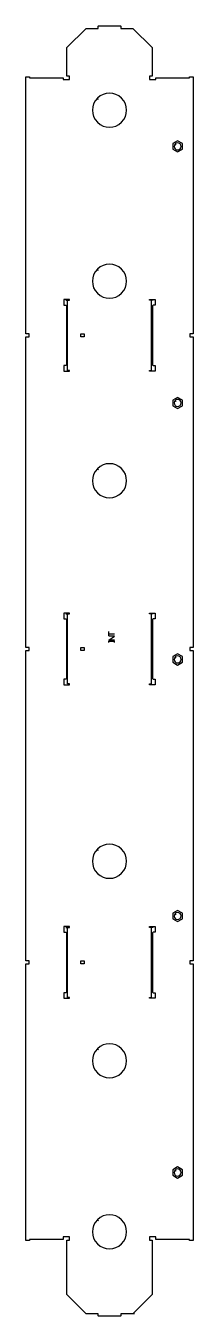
# Model space of a CAD drawing. Extents: x 1191 to 1483, y 15 to 2279.
import ezdxf

# ---------------------------------------------------------------- set-up
doc = ezdxf.new("R2010")
doc.units = 0

msp = doc.modelspace()

# ---------------------------------------------------------------- linework, layer by layer
for p, q in [((1262.58, 2240.52), (1296.11, 2273.55)), ((1296.11, 2273.55), (1317.58, 2273.55)), ((1317.58, 2273.55), (1317.58, 2278)), ((1318.13, 2278.55), (1356.13, 2278.55)), ((1356.68, 2278), (1356.68, 2273.55)), ((1356.68, 2273.55), (1378.15, 2273.55)), ((1378.15, 2273.55), (1411.68, 2240.52)), ((1262.58, 2190.45), (1262.58, 2240.52)), ((1411.68, 2240.52), (1411.68, 2190.45)), ((1190.95, 1738.05), (1190.95, 2189.05)), ((1190.95, 2189.05), (1197.05, 2189.05)), ((1197.05, 2189.05), (1197.05, 2187.55)), ((1197.05, 2187.55), (1256.05, 2187.55)), ((1256.05, 2187.55), (1256.05, 2184.55)), ((1256.05, 2184.55), (1267.08, 2184.55)), ((1267.08, 2190.45), (1262.58, 2190.45)), ((1267.08, 2184.55), (1267.08, 2190.45)), ((1411.68, 2190.45), (1407.18, 2190.45)), ((1407.18, 2190.45), (1407.18, 2184.55)), ((1407.18, 2184.55), (1418.21, 2184.55)), ((1418.21, 2184.55), (1418.21, 2187.55)), ((1418.21, 2187.55), (1477.21, 2187.55)), ((1477.21, 2187.55), (1477.21, 2189.05)), ((1477.21, 2189.05), (1483.31, 2189.05)), ((1483.31, 2189.05), (1483.31, 1738.05)), ((1318, 2149.56), (1315.92, 2151.64)), ((1456.26, 2076.81), (1447.76, 2071.91)), ((1447.76, 2071.91), (1447.76, 2062.09)), ((1447.76, 2062.09), (1456.26, 2057.19)), ((1453.92, 2069.26), (1451.84, 2071.35)), ((1464.76, 2071.91), (1456.26, 2076.81)), ((1456.26, 2057.19), (1464.76, 2062.09)), ((1464.76, 2062.09), (1464.76, 2071.91)), ((1318, 1849.56), (1315.92, 1851.64)), ((1267.08, 1798.45), (1257.18, 1798.45)), ((1257.18, 1798.45), (1257.18, 1788.55)), ((1257.18, 1788.55), (1260.72, 1788.55)), ((1260.63, 1797.05), (1263.63, 1797.05)), ((1260.72, 1788.55), (1261.75, 1787.52)), ((1263.58, 1673.95), (1263.58, 1797)), ((1263.63, 1797.05), (1267.08, 1797.05)), ((1267.08, 1797.05), (1267.08, 1798.45)), ((1407.18, 1797.05), (1407.18, 1798.45)), ((1407.18, 1798.45), (1417.08, 1798.45)), ((1410.63, 1797.05), (1407.18, 1797.05)), ((1413.63, 1797.05), (1410.63, 1797.05)), ((1410.68, 1673.95), (1410.68, 1797)), ((1413.54, 1788.55), (1412.51, 1787.52)), ((1417.08, 1788.55), (1413.54, 1788.55)), ((1417.08, 1798.45), (1417.08, 1788.55)), ((1261.75, 1787.52), (1261.75, 1683.48)), ((1412.51, 1787.52), (1412.51, 1683.48)), ((1196.65, 1738.05), (1190.95, 1738.05)), ((1190.95, 1188.05), (1190.95, 1732.95)), ((1190.95, 1732.95), (1196.65, 1732.95)), ((1196.65, 1732.95), (1196.65, 1738.05)), ((1287.28, 1735.5), (1287.28, 1738.05)), ((1287.28, 1738.05), (1292.98, 1738.05)), ((1287.28, 1732.95), (1287.28, 1735.5)), ((1292.98, 1732.95), (1287.28, 1732.95)), ((1292.98, 1738.05), (1292.98, 1732.95)), ((1483.31, 1738.05), (1477.61, 1738.05)), ((1477.61, 1738.05), (1477.61, 1732.95)), ((1477.61, 1732.95), (1483.31, 1732.95)), ((1483.31, 1732.95), (1483.31, 1188.05)), ((1260.72, 1682.45), (1257.18, 1682.45)), ((1257.18, 1682.45), (1257.18, 1672.55)), ((1261.75, 1683.48), (1260.72, 1682.45)), ((1412.51, 1683.48), (1413.54, 1682.45)), ((1413.54, 1682.45), (1417.08, 1682.45)), ((1417.08, 1682.45), (1417.08, 1672.55)), ((1257.18, 1672.55), (1267.08, 1672.55)), ((1267.08, 1673.95), (1263.58, 1673.95)), ((1267.08, 1672.55), (1267.08, 1673.95)), ((1407.18, 1672.55), (1407.18, 1673.95)), ((1407.18, 1673.95), (1410.68, 1673.95)), ((1417.08, 1672.55), (1407.18, 1672.55)), ((1456.26, 1626.81), (1447.76, 1621.91)), ((1447.76, 1621.91), (1447.76, 1612.09)), ((1447.76, 1612.09), (1456.26, 1607.19)), ((1453.92, 1619.26), (1451.84, 1621.35)), ((1464.76, 1621.91), (1456.26, 1626.81)), ((1456.26, 1607.19), (1464.76, 1612.09)), ((1464.76, 1612.09), (1464.76, 1621.91)), ((1318, 1499.56), (1315.92, 1501.64)), ((1267.08, 1248.45), (1257.18, 1248.45)), ((1257.18, 1248.45), (1257.18, 1238.55)), ((1260.63, 1247.05), (1263.63, 1247.05)), ((1263.58, 1123.95), (1263.58, 1247)), ((1263.63, 1247.05), (1267.08, 1247.05)), ((1267.08, 1247.05), (1267.08, 1248.45)), ((1407.18, 1247.05), (1407.18, 1248.45)), ((1407.18, 1248.45), (1417.08, 1248.45)), ((1410.63, 1247.05), (1407.18, 1247.05)), ((1413.63, 1247.05), (1410.63, 1247.05)), ((1410.68, 1123.95), (1410.68, 1247)), ((1417.08, 1248.45), (1417.08, 1238.55)), ((1257.18, 1238.55), (1260.72, 1238.55)), ((1260.72, 1238.55), (1261.75, 1237.52)), ((1261.75, 1237.52), (1261.75, 1133.48)), ((1413.54, 1238.55), (1412.51, 1237.52)), ((1412.51, 1237.52), (1412.51, 1133.48)), ((1417.08, 1238.55), (1413.54, 1238.55)), ((1335.9, 1208.62), (1335.9, 1215.76)), ((1335.9, 1212.19), (1345.9, 1212.19)), ((1335.9, 1200.58), (1345.9, 1207.73)), ((1345.9, 1207.73), (1335.9, 1207.73)), ((1345.9, 1200.58), (1335.9, 1200.58)), ((1196.65, 1188.05), (1190.95, 1188.05)), ((1190.95, 638.05), (1190.95, 1182.95)), ((1190.95, 1182.95), (1196.65, 1182.95)), ((1196.65, 1182.95), (1196.65, 1188.05)), ((1287.28, 1185.5), (1287.28, 1188.05)), ((1287.28, 1188.05), (1292.98, 1188.05)), ((1287.28, 1182.95), (1287.28, 1185.5)), ((1292.98, 1182.95), (1287.28, 1182.95)), ((1292.98, 1188.05), (1292.98, 1182.95)), ((1335.9, 1196.83), (1335.9, 1199.69)), ((1345.9, 1198.26), (1335.9, 1198.26)), ((1345.9, 1196.83), (1345.9, 1199.69)), ((1483.31, 1188.05), (1477.61, 1188.05)), ((1477.61, 1188.05), (1477.61, 1182.95)), ((1477.61, 1182.95), (1483.31, 1182.95)), ((1483.31, 1182.95), (1483.31, 638.05)), ((1456.26, 1176.81), (1447.76, 1171.91)), ((1447.76, 1171.91), (1447.76, 1162.09)), ((1447.76, 1162.09), (1456.26, 1157.19)), ((1453.92, 1169.26), (1451.84, 1171.35)), ((1464.76, 1171.91), (1456.26, 1176.81)), ((1456.26, 1157.19), (1464.76, 1162.09)), ((1464.76, 1162.09), (1464.76, 1171.91)), ((1260.72, 1132.45), (1257.18, 1132.45)), ((1257.18, 1132.45), (1257.18, 1122.55)), ((1261.75, 1133.48), (1260.72, 1132.45)), ((1412.51, 1133.48), (1413.54, 1132.45)), ((1413.54, 1132.45), (1417.08, 1132.45)), ((1417.08, 1132.45), (1417.08, 1122.55)), ((1257.18, 1122.55), (1267.08, 1122.55)), ((1267.08, 1123.95), (1263.58, 1123.95)), ((1267.08, 1122.55), (1267.08, 1123.95)), ((1407.18, 1122.55), (1407.18, 1123.95)), ((1407.18, 1123.95), (1410.68, 1123.95)), ((1417.08, 1122.55), (1407.18, 1122.55)), ((1318, 832.06), (1315.92, 834.14)), ((1456.26, 726.81), (1447.76, 721.91)), ((1464.76, 721.91), (1456.26, 726.81)), ((1447.76, 721.91), (1447.76, 712.09)), ((1447.76, 712.09), (1456.26, 707.19)), ((1453.92, 719.26), (1451.84, 721.35)), ((1456.26, 707.19), (1464.76, 712.09)), ((1464.76, 712.09), (1464.76, 721.91)), ((1267.08, 698.45), (1257.18, 698.45)), ((1257.18, 698.45), (1257.18, 688.55)), ((1257.18, 688.55), (1260.72, 688.55)), ((1260.63, 697.05), (1263.63, 697.05)), ((1260.72, 688.55), (1261.75, 687.52)), ((1261.75, 687.52), (1261.75, 583.48)), ((1263.58, 573.95), (1263.58, 697)), ((1263.63, 697.05), (1267.08, 697.05)), ((1267.08, 697.05), (1267.08, 698.45)), ((1407.18, 697.05), (1407.18, 698.45)), ((1407.18, 698.45), (1417.08, 698.45)), ((1410.63, 697.05), (1407.18, 697.05)), ((1413.63, 697.05), (1410.63, 697.05)), ((1410.68, 573.95), (1410.68, 697)), ((1413.54, 688.55), (1412.51, 687.52)), ((1412.51, 687.52), (1412.51, 583.48)), ((1417.08, 688.55), (1413.54, 688.55)), ((1417.08, 698.45), (1417.08, 688.55)), ((1196.65, 638.05), (1190.95, 638.05)), ((1196.65, 632.95), (1196.65, 638.05)), ((1287.28, 635.5), (1287.28, 638.05)), ((1287.28, 638.05), (1292.98, 638.05)), ((1287.28, 632.95), (1287.28, 635.5)), ((1292.98, 638.05), (1292.98, 632.95)), ((1483.31, 638.05), (1477.61, 638.05)), ((1477.61, 638.05), (1477.61, 632.95)), ((1190.95, 147.95), (1190.95, 632.95)), ((1190.95, 632.95), (1196.65, 632.95)), ((1292.98, 632.95), (1287.28, 632.95)), ((1477.61, 632.95), (1483.31, 632.95)), ((1483.31, 632.95), (1483.31, 147.95)), ((1260.72, 582.45), (1257.18, 582.45)), ((1257.18, 582.45), (1257.18, 572.55)), ((1257.18, 572.55), (1267.08, 572.55)), ((1261.75, 583.48), (1260.72, 582.45)), ((1267.08, 573.95), (1263.58, 573.95)), ((1267.08, 572.55), (1267.08, 573.95)), ((1407.18, 572.55), (1407.18, 573.95)), ((1407.18, 573.95), (1410.68, 573.95)), ((1417.08, 572.55), (1407.18, 572.55)), ((1412.51, 583.48), (1413.54, 582.45)), ((1413.54, 582.45), (1417.08, 582.45)), ((1417.08, 582.45), (1417.08, 572.55)), ((1318, 482.06), (1315.92, 484.14)), ((1456.26, 276.81), (1447.76, 271.91)), ((1447.76, 271.91), (1447.76, 262.09)), ((1464.76, 271.91), (1456.26, 276.81)), ((1464.76, 262.09), (1464.76, 271.91)), ((1447.76, 262.09), (1456.26, 257.19)), ((1453.92, 269.26), (1451.84, 271.35)), ((1456.26, 257.19), (1464.76, 262.09)), ((1318, 182.06), (1315.92, 184.14)), ((1197.05, 147.95), (1190.95, 147.95)), ((1256.05, 149.45), (1197.05, 149.45)), ((1197.05, 149.45), (1197.05, 147.95)), ((1267.08, 153.95), (1256.05, 153.95)), ((1256.05, 153.95), (1256.05, 149.45)), ((1262.58, 52.98), (1262.58, 148.05)), ((1262.58, 148.05), (1267.08, 148.05)), ((1267.08, 148.05), (1267.08, 153.95)), ((1418.21, 153.95), (1407.18, 153.95)), ((1407.18, 153.95), (1407.18, 148.05)), ((1407.18, 148.05), (1411.68, 148.05)), ((1411.68, 148.05), (1411.68, 52.98)), ((1418.21, 149.45), (1418.21, 153.95)), ((1477.21, 149.45), (1418.21, 149.45)), ((1477.21, 147.95), (1477.21, 149.45)), ((1483.31, 147.95), (1477.21, 147.95)), ((1296.11, 18.95), (1262.58, 52.98)), ((1411.68, 52.98), (1378.16, 18.96)), ((1317.58, 18.95), (1296.11, 18.95)), ((1317.58, 15.5), (1317.58, 18.95)), ((1356.13, 14.95), (1318.13, 14.95)), ((1378.13, 18.95), (1356.68, 18.95)), ((1356.68, 18.95), (1356.68, 15.5)), ((1381.13, 18.95), (1378.13, 18.95))]:
    msp.add_line(p, q)
for centre, radius, start, end in [((1318.13, 2278), 0.55, 90, 180), ((1356.13, 2278), 0.55, 0, 90), ((1337.13, 2130.5), 29.95, 135.0947, 135), ((1456.26, 2067), 6.2, 135.45731, 135.06533), ((1337.13, 1830.5), 29.95, 135.0947, 135), ((1456.26, 1617), 6.2, 135.45731, 135.06533), ((1337.13, 1480.5), 29.95, 135.0947, 135), ((1456.26, 1167), 6.2, 135.45731, 135.06533), ((1337.13, 813), 29.95, 135.0947, 135), ((1456.26, 717), 6.2, 135.45731, 135.06533), ((1337.13, 463), 29.95, 135.0947, 135), ((1456.26, 267), 6.2, 135.45731, 135.06533), ((1337.13, 163), 29.95, 135.0947, 135), ((1318.13, 15.5), 0.55, 180, 270), ((1356.13, 15.5), 0.55, 270, 0)]:
    msp.add_arc(centre, radius, start, end)

doc.saveas('drawing.dxf')
